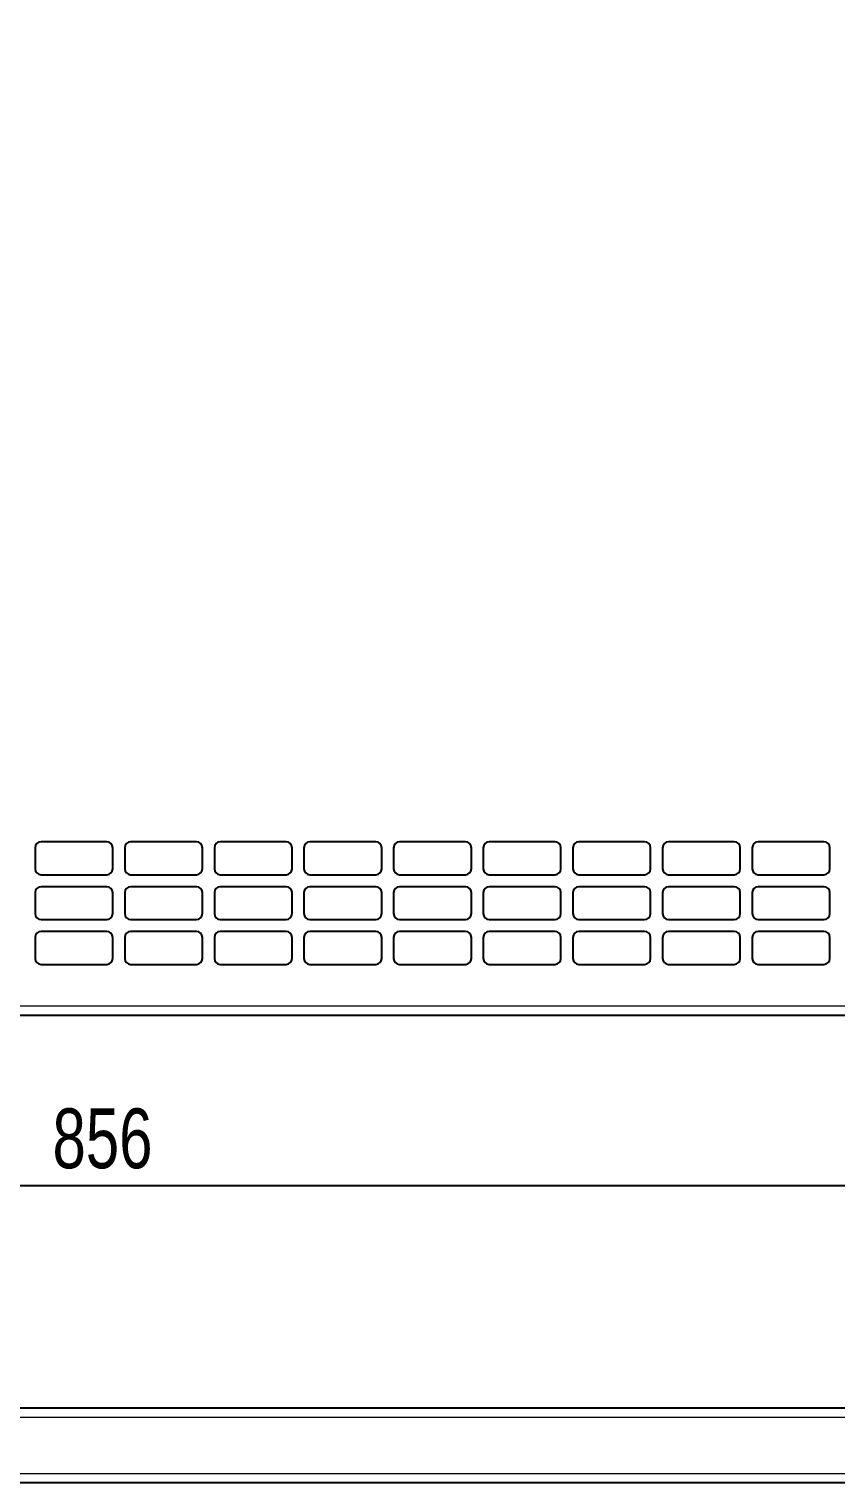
# Model space of a CAD drawing. Header units: millimetres. Extents: x -1052 to 1235, y -90 to 1990.
# Drawn here: x -533.6 to -263.6, y -37.2 to 449.3 of the extents above; entities that cross this region are included whole.
import ezdxf

# ---------------------------------------------------------------- set-up
doc = ezdxf.new("R2010")
doc.units = ezdxf.units.MM
doc.layers.add('FORMAT', color=7, linetype='Continuous')
doc.styles.add('SLDTEXTSTYLE0', font='TXT', dxfattribs={"width": 0.75})
doc.dimstyles.new('SLDDIMSTYLE0', dxfattribs={"dimtxt": 20, "dimasz": 10, "dimexe": 0, "dimexo": 0.0625, "dimgap": 5, "dimtad": 2, "dimdec": 1, "dimrnd": 1e-09, "dimzin": 12, "dimdsep": 46, "dimtxsty": 'SLDTEXTSTYLE0', "dimsah": 1, "dimcen": 0.09, "dimadec": 0, "dimazin": 3, "dimtfac": 1, "dimtofl": 0, "dimtmove": 0, "dimatfit": 3, "dimfxl": 0, "dimfrac": 2, "dimtolj": 1, "dimtzin": 12, "dimarcsym": 0})

# ---------------------------------------------------------------- blocks, each defined once
blk = doc.blocks.new('_D_4')
at = {"layer": 'FORMAT'}
for p, q in [((-931.58, 960.79), (-931.58, 61.3)), ((-75.58, 960.79), (-75.58, 61.3)), ((-931.58, 62.3), (-75.58, 62.3))]:
    blk.add_line(p, q, dxfattribs=at)
for points in [[(-931.58, 62.3), (-921.58, 60.76), (-921.58, 63.84)], [(-75.58, 62.3), (-85.58, 63.84), (-85.58, 60.76)]]:
    blk.add_solid(points, dxfattribs=at)
at = {"layer": 'FORMAT', "insert": (-525.74, 88.08), "char_height": 20, "attachment_point": 1, "style": 'SLDTEXTSTYLE0'}
blk.add_mtext('856', dxfattribs=at)

msp = doc.modelspace()

# ---------------------------------------------------------------- linework, layer by layer
at = {"color": 7, "linetype": 'Continuous', "lineweight": 25}
for p, q in [((-531.58, 175.3), (-531.58, 168.3)), ((-507.58, 177.3), (-529.58, 177.3)), ((-505.58, 168.3), (-505.58, 175.3)), ((-501.58, 175.3), (-501.58, 168.3)), ((-477.58, 177.3), (-499.58, 177.3)), ((-475.58, 168.3), (-475.58, 175.3)), ((-471.58, 175.3), (-471.58, 168.3)), ((-447.58, 177.3), (-469.58, 177.3)), ((-445.58, 168.3), (-445.58, 175.3)), ((-441.58, 175.3), (-441.58, 168.3)), ((-417.58, 177.3), (-439.58, 177.3)), ((-415.58, 168.3), (-415.58, 175.3)), ((-411.58, 175.3), (-411.58, 168.3)), ((-387.58, 177.3), (-409.58, 177.3)), ((-385.58, 168.3), (-385.58, 175.3)), ((-381.58, 175.3), (-381.58, 168.3)), ((-357.58, 177.3), (-379.58, 177.3)), ((-355.58, 168.3), (-355.58, 175.3)), ((-351.58, 175.3), (-351.58, 168.3)), ((-327.58, 177.3), (-349.58, 177.3)), ((-325.58, 168.3), (-325.58, 175.3)), ((-321.58, 175.3), (-321.58, 168.3)), ((-297.58, 177.3), (-319.58, 177.3)), ((-295.58, 168.3), (-295.58, 175.3)), ((-291.58, 175.3), (-291.58, 168.3)), ((-267.58, 177.3), (-289.58, 177.3)), ((-265.58, 168.3), (-265.58, 175.3)), ((-529.58, 166.3), (-507.58, 166.3)), ((-499.58, 166.3), (-477.58, 166.3)), ((-469.58, 166.3), (-447.58, 166.3)), ((-439.58, 166.3), (-417.58, 166.3)), ((-409.58, 166.3), (-387.58, 166.3)), ((-379.58, 166.3), (-357.58, 166.3)), ((-349.58, 166.3), (-327.58, 166.3)), ((-319.58, 166.3), (-297.58, 166.3)), ((-289.58, 166.3), (-267.58, 166.3)), ((-507.58, 162.3), (-529.58, 162.3)), ((-477.58, 162.3), (-499.58, 162.3)), ((-447.58, 162.3), (-469.58, 162.3)), ((-417.58, 162.3), (-439.58, 162.3)), ((-387.58, 162.3), (-409.58, 162.3)), ((-357.58, 162.3), (-379.58, 162.3)), ((-327.58, 162.3), (-349.58, 162.3)), ((-297.58, 162.3), (-319.58, 162.3)), ((-267.58, 162.3), (-289.58, 162.3)), ((-531.58, 160.3), (-531.58, 153.3)), ((-505.58, 153.3), (-505.58, 160.3)), ((-501.58, 160.3), (-501.58, 153.3)), ((-475.58, 153.3), (-475.58, 160.3)), ((-471.58, 160.3), (-471.58, 153.3)), ((-445.58, 153.3), (-445.58, 160.3)), ((-441.58, 160.3), (-441.58, 153.3)), ((-415.58, 153.3), (-415.58, 160.3)), ((-411.58, 160.3), (-411.58, 153.3)), ((-385.58, 153.3), (-385.58, 160.3)), ((-381.58, 160.3), (-381.58, 153.3)), ((-355.58, 153.3), (-355.58, 160.3)), ((-351.58, 160.3), (-351.58, 153.3)), ((-325.58, 153.3), (-325.58, 160.3)), ((-321.58, 160.3), (-321.58, 153.3)), ((-295.58, 153.3), (-295.58, 160.3)), ((-291.58, 160.3), (-291.58, 153.3)), ((-265.58, 153.3), (-265.58, 160.3)), ((-529.58, 151.3), (-507.58, 151.3)), ((-499.58, 151.3), (-477.58, 151.3)), ((-469.58, 151.3), (-447.58, 151.3)), ((-439.58, 151.3), (-417.58, 151.3)), ((-409.58, 151.3), (-387.58, 151.3)), ((-379.58, 151.3), (-357.58, 151.3)), ((-349.58, 151.3), (-327.58, 151.3)), ((-319.58, 151.3), (-297.58, 151.3)), ((-289.58, 151.3), (-267.58, 151.3)), ((-507.58, 147.3), (-529.58, 147.3)), ((-477.58, 147.3), (-499.58, 147.3)), ((-447.58, 147.3), (-469.58, 147.3)), ((-417.58, 147.3), (-439.58, 147.3)), ((-387.58, 147.3), (-409.58, 147.3)), ((-357.58, 147.3), (-379.58, 147.3)), ((-327.58, 147.3), (-349.58, 147.3)), ((-297.58, 147.3), (-319.58, 147.3)), ((-267.58, 147.3), (-289.58, 147.3)), ((-531.58, 145.3), (-531.58, 138.3)), ((-505.58, 138.3), (-505.58, 145.3)), ((-501.58, 145.3), (-501.58, 138.3)), ((-475.58, 138.3), (-475.58, 145.3)), ((-471.58, 145.3), (-471.58, 138.3)), ((-445.58, 138.3), (-445.58, 145.3)), ((-441.58, 145.3), (-441.58, 138.3)), ((-415.58, 138.3), (-415.58, 145.3)), ((-411.58, 145.3), (-411.58, 138.3)), ((-385.58, 138.3), (-385.58, 145.3)), ((-381.58, 145.3), (-381.58, 138.3)), ((-355.58, 138.3), (-355.58, 145.3)), ((-351.58, 145.3), (-351.58, 138.3)), ((-325.58, 138.3), (-325.58, 145.3)), ((-321.58, 145.3), (-321.58, 138.3)), ((-295.58, 138.3), (-295.58, 145.3)), ((-291.58, 145.3), (-291.58, 138.3)), ((-265.58, 138.3), (-265.58, 145.3)), ((-529.58, 136.3), (-507.58, 136.3)), ((-499.58, 136.3), (-477.58, 136.3)), ((-469.58, 136.3), (-447.58, 136.3)), ((-439.58, 136.3), (-417.58, 136.3)), ((-409.58, 136.3), (-387.58, 136.3)), ((-379.58, 136.3), (-357.58, 136.3)), ((-349.58, 136.3), (-327.58, 136.3)), ((-319.58, 136.3), (-297.58, 136.3)), ((-289.58, 136.3), (-267.58, 136.3)), ((-903.63, 119.29), (-103.03, 119.29)), ((-89.08, -12.24), (-918.08, -12.24)), ((-91.93, -37.24), (-915.13, -37.24))]:
    msp.add_line(p, q, dxfattribs=at)
at = {"color": 8, "linetype": 'Continuous', "lineweight": 18}
for p, q in [((-903.63, 122.39), (-103.03, 122.39)), ((-89.08, -15.34), (-918.08, -15.34)), ((-91.6, -34.14), (-915.45, -34.14))]:
    msp.add_line(p, q, dxfattribs=at)
at = {"color": 7, "linetype": 'Continuous', "lineweight": 25}
for centre, start, end in [((-529.58, 175.3), 90, 180), ((-507.58, 175.3), 0, 90), ((-499.58, 175.3), 90, 180), ((-477.58, 175.3), 0, 90), ((-469.58, 175.3), 90, 180), ((-447.58, 175.3), 0, 90), ((-439.58, 175.3), 90, 180), ((-417.58, 175.3), 0, 90), ((-409.58, 175.3), 90, 180), ((-387.58, 175.3), 0, 90), ((-379.58, 175.3), 90, 180), ((-357.58, 175.3), 0, 90), ((-349.58, 175.3), 90, 180), ((-327.58, 175.3), 0, 90), ((-319.58, 175.3), 90, 180), ((-297.58, 175.3), 0, 90), ((-289.58, 175.3), 90, 180), ((-267.58, 175.3), 0, 90), ((-529.58, 168.3), 180, 270), ((-507.58, 168.3), 270, 0), ((-499.58, 168.3), 180, 270), ((-477.58, 168.3), 270, 0), ((-469.58, 168.3), 180, 270), ((-447.58, 168.3), 270, 0), ((-439.58, 168.3), 180, 270), ((-417.58, 168.3), 270, 0), ((-409.58, 168.3), 180, 270), ((-387.58, 168.3), 270, 0), ((-379.58, 168.3), 180, 270), ((-357.58, 168.3), 270, 0), ((-349.58, 168.3), 180, 270), ((-327.58, 168.3), 270, 0), ((-319.58, 168.3), 180, 270), ((-297.58, 168.3), 270, 0), ((-289.58, 168.3), 180, 270), ((-267.58, 168.3), 270, 0), ((-529.58, 160.3), 90, 180), ((-507.58, 160.3), 0, 90), ((-499.58, 160.3), 90, 180), ((-477.58, 160.3), 0, 90), ((-469.58, 160.3), 90, 180), ((-447.58, 160.3), 0, 90), ((-439.58, 160.3), 90, 180), ((-417.58, 160.3), 0, 90), ((-409.58, 160.3), 90, 180), ((-387.58, 160.3), 0, 90), ((-379.58, 160.3), 90, 180), ((-357.58, 160.3), 0, 90), ((-349.58, 160.3), 90, 180), ((-327.58, 160.3), 0, 90), ((-319.58, 160.3), 90, 180), ((-297.58, 160.3), 0, 90), ((-289.58, 160.3), 90, 180), ((-267.58, 160.3), 0, 90), ((-529.58, 153.3), 180, 270), ((-507.58, 153.3), 270, 0), ((-499.58, 153.3), 180, 270), ((-477.58, 153.3), 270, 0), ((-469.58, 153.3), 180, 270), ((-447.58, 153.3), 270, 0), ((-439.58, 153.3), 180, 270), ((-417.58, 153.3), 270, 0), ((-409.58, 153.3), 180, 270), ((-387.58, 153.3), 270, 0), ((-379.58, 153.3), 180, 270), ((-357.58, 153.3), 270, 0), ((-349.58, 153.3), 180, 270), ((-327.58, 153.3), 270, 0), ((-319.58, 153.3), 180, 270), ((-297.58, 153.3), 270, 0), ((-289.58, 153.3), 180, 270), ((-267.58, 153.3), 270, 0), ((-529.58, 145.3), 90, 180), ((-507.58, 145.3), 0, 90), ((-499.58, 145.3), 90, 180), ((-477.58, 145.3), 0, 90), ((-469.58, 145.3), 90, 180), ((-447.58, 145.3), 0, 90), ((-439.58, 145.3), 90, 180), ((-417.58, 145.3), 0, 90), ((-409.58, 145.3), 90, 180), ((-387.58, 145.3), 0, 90), ((-379.58, 145.3), 90, 180), ((-357.58, 145.3), 0, 90), ((-349.58, 145.3), 90, 180), ((-327.58, 145.3), 0, 90), ((-319.58, 145.3), 90, 180), ((-297.58, 145.3), 0, 90), ((-289.58, 145.3), 90, 180), ((-267.58, 145.3), 0, 90), ((-529.58, 138.3), 180, 270), ((-507.58, 138.3), 270, 0), ((-499.58, 138.3), 180, 270), ((-477.58, 138.3), 270, 0), ((-469.58, 138.3), 180, 270), ((-447.58, 138.3), 270, 0), ((-439.58, 138.3), 180, 270), ((-417.58, 138.3), 270, 0), ((-409.58, 138.3), 180, 270), ((-387.58, 138.3), 270, 0), ((-379.58, 138.3), 180, 270), ((-357.58, 138.3), 270, 0), ((-349.58, 138.3), 180, 270), ((-327.58, 138.3), 270, 0), ((-319.58, 138.3), 180, 270), ((-297.58, 138.3), 270, 0), ((-289.58, 138.3), 180, 270), ((-267.58, 138.3), 270, 0)]:
    msp.add_arc(centre, 2, start, end, dxfattribs=at)

# ---------------------------------------------------------------- dimensions: what is measured, and where the dimension line sits
at = {"layer": 'FORMAT'}
dim = msp.add_linear_dim(base=(-75.58, 62.3), p1=(-931.58, 960.8), p2=(-75.58, 960.8), angle=0, dimstyle='SLDDIMSTYLE0', dxfattribs=at)
dim.commit()
dim.dimension.update_dxf_attribs({"geometry": '_D_4', "text_midpoint": (-503.58, 62.3), "dimtype": 160})

doc.saveas('drawing.dxf')
